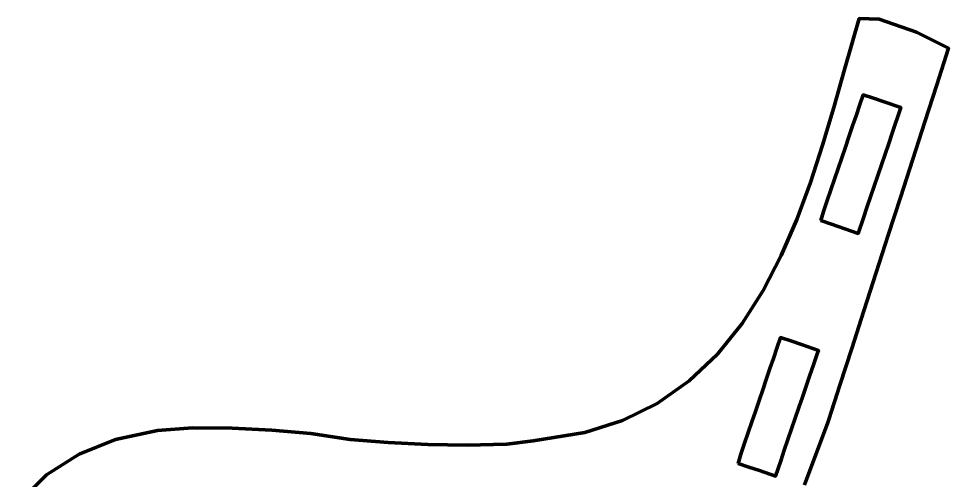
# Model space of a CAD drawing. Header units: millimetres. Extents: x -909 to -680, y 276 to 431.
# Drawn here: x -824.6 to -758.1, y 350.8 to 383.8 of the extents above; entities that cross this region are included whole.
import ezdxf

# ---------------------------------------------------------------- set-up
doc = ezdxf.new("R2010")
doc.units = ezdxf.units.MM
doc.header["$MEASUREMENT"] = 0
doc.layers.add('Camada 1', color=7, linetype='Continuous')

msp = doc.modelspace()

# ---------------------------------------------------------------- linework, layer by layer
at = {"layer": 'Camada 1', "lineweight": 100}
for points, knots in [([(-789.6454, 353.4091), (-789.6454, 353.4091), (-787.7699, 353.643), (-787.7699, 353.643), (-787.7699, 353.643), (-787.7699, 353.643), (-784.0743, 354.2363), (-784.0743, 354.2363), (-784.0743, 354.2363), (-784.0743, 354.2363), (-781.3864, 355.092), (-781.3864, 355.092), (-781.3864, 355.092), (-781.3864, 355.092), (-778.9044, 356.3144), (-778.9044, 356.3144), (-778.9044, 356.3144), (-778.9044, 356.3144), (-776.6095, 357.9255), (-776.6095, 357.9255), (-776.6095, 357.9255), (-776.6095, 357.9255), (-774.5896, 359.848), (-774.5896, 359.848), (-774.5896, 359.848), (-774.5896, 359.848), (-772.8261, 362.0384), (-772.8261, 362.0384), (-772.8261, 362.0384), (-772.8261, 362.0384), (-771.3263, 364.3945), (-771.3263, 364.3945), (-771.3263, 364.3945), (-771.3263, 364.3945), (-770.0287, 366.9048), (-770.0287, 366.9048), (-770.0287, 366.9048), (-770.0287, 366.9048), (-768.9223, 369.4723), (-768.9223, 369.4723), (-768.9223, 369.4723), (-768.9223, 369.4723), (-767.9464, 372.1168), (-767.9464, 372.1168), (-767.9464, 372.1168), (-767.9464, 372.1168), (-767.0765, 374.7901), (-767.0765, 374.7901), (-767.0765, 374.7901), (-767.0765, 374.7901), (-766.2753, 377.4863), (-766.2753, 377.4863), (-766.2753, 377.4863), (-766.2753, 377.4863), (-765.5069, 380.1973), (-765.5069, 380.1973), (-765.5069, 380.1973), (-765.5069, 380.1973), (-764.46, 383.8493), (-764.46, 383.8493), (-764.46, 383.8493), (-764.46, 383.8493), (-763.0237, 383.8179), (-763.0237, 383.8179), (-763.0237, 383.8179), (-763.0237, 383.8179), (-760.35, 382.8774), (-760.35, 382.8774), (-760.35, 382.8774), (-760.35, 382.8774), (-758.0704, 381.725), (-758.0704, 381.725), (-758.0704, 381.725), (-758.0704, 381.725), (-758.9087, 379.1205), (-758.9087, 379.1205), (-758.9087, 379.1205), (-758.9087, 379.1205), (-759.7616, 376.4682), (-759.7616, 376.4682), (-759.7616, 376.4682), (-759.7616, 376.4682), (-760.6251, 373.7856), (-760.6251, 373.7856), (-760.6251, 373.7856), (-760.6251, 373.7856), (-761.507, 371.0435), (-761.507, 371.0435), (-761.507, 371.0435), (-761.507, 371.0435), (-762.3696, 368.363), (-762.3696, 368.363), (-762.3696, 368.363), (-762.3696, 368.363), (-763.2304, 365.6876), (-763.2304, 365.6876), (-763.2304, 365.6876), (-763.2304, 365.6876), (-762.3696, 368.363), (-762.3696, 368.363), (-762.3696, 368.363), (-762.3696, 368.363), (-761.507, 371.0435), (-761.507, 371.0435), (-761.507, 371.0435), (-761.507, 371.0435), (-760.6251, 373.7856), (-760.6251, 373.7856), (-760.6251, 373.7856), (-760.6251, 373.7856), (-759.7616, 376.4682), (-759.7616, 376.4682), (-759.7616, 376.4682), (-759.7616, 376.4682), (-758.9087, 379.1205), (-758.9087, 379.1205), (-758.9087, 379.1205), (-758.9087, 379.1205), (-758.0704, 381.725), (-758.0704, 381.725), (-758.0704, 381.725), (-758.0704, 381.725), (-760.35, 382.8774), (-760.35, 382.8774), (-760.35, 382.8774), (-760.35, 382.8774), (-763.0237, 383.8179), (-763.0237, 383.8179), (-763.0237, 383.8179), (-763.0237, 383.8179), (-764.46, 383.8493), (-764.46, 383.8493), (-764.46, 383.8493), (-764.46, 383.8493), (-765.5069, 380.1973), (-765.5069, 380.1973), (-765.5069, 380.1973), (-765.5069, 380.1973), (-766.2753, 377.4863), (-766.2753, 377.4863), (-766.2753, 377.4863), (-766.2753, 377.4863), (-767.0765, 374.7901), (-767.0765, 374.7901), (-767.0765, 374.7901), (-767.0765, 374.7901), (-767.9464, 372.1168), (-767.9464, 372.1168), (-767.9464, 372.1168), (-767.9464, 372.1168), (-768.9223, 369.4723), (-768.9223, 369.4723), (-768.9223, 369.4723), (-768.9223, 369.4723), (-770.0287, 366.9048), (-770.0287, 366.9048), (-770.0287, 366.9048), (-770.0287, 366.9048), (-771.3263, 364.3945), (-771.3263, 364.3945), (-771.3263, 364.3945), (-771.3263, 364.3945), (-772.8261, 362.0384), (-772.8261, 362.0384), (-772.8261, 362.0384), (-772.8261, 362.0384), (-774.5896, 359.848), (-774.5896, 359.848), (-774.5896, 359.848), (-774.5896, 359.848), (-776.6095, 357.9255), (-776.6095, 357.9255), (-776.6095, 357.9255), (-776.6095, 357.9255), (-778.9044, 356.3144), (-778.9044, 356.3144), (-778.9044, 356.3144), (-778.9044, 356.3144), (-781.3864, 355.092), (-781.3864, 355.092), (-781.3864, 355.092), (-781.3864, 355.092), (-784.0743, 354.2363), (-784.0743, 354.2363), (-784.0743, 354.2363), (-784.0743, 354.2363), (-787.7699, 353.643), (-787.7699, 353.643), (-787.7699, 353.643), (-787.7699, 353.643), (-789.6454, 353.4091), (-789.6454, 353.4091)], [0, 0, 0, 0, 0.0204082, 0.0204082, 0.0204082, 0.0204082, 0.0408163, 0.0408163, 0.0408163, 0.0408163, 0.0612245, 0.0612245, 0.0612245, 0.0612245, 0.0816327, 0.0816327, 0.0816327, 0.0816327, 0.1020408, 0.1020408, 0.1020408, 0.1020408, 0.122449, 0.122449, 0.122449, 0.122449, 0.1428571, 0.1428571, 0.1428571, 0.1428571, 0.1632653, 0.1632653, 0.1632653, 0.1632653, 0.1836735, 0.1836735, 0.1836735, 0.1836735, 0.2040816, 0.2040816, 0.2040816, 0.2040816, 0.2244898, 0.2244898, 0.2244898, 0.2244898, 0.244898, 0.244898, 0.244898, 0.244898, 0.2653061, 0.2653061, 0.2653061, 0.2653061, 0.2857143, 0.2857143, 0.2857143, 0.2857143, 0.3061224, 0.3061224, 0.3061224, 0.3061224, 0.3265306, 0.3265306, 0.3265306, 0.3265306, 0.3469388, 0.3469388, 0.3469388, 0.3469388, 0.3673469, 0.3673469, 0.3673469, 0.3673469, 0.3877551, 0.3877551, 0.3877551, 0.3877551, 0.4081633, 0.4081633, 0.4081633, 0.4081633, 0.4285714, 0.4285714, 0.4285714, 0.4285714, 0.4489796, 0.4489796, 0.4489796, 0.4489796, 0.4693878, 0.4693878, 0.4693878, 0.4693878, 0.4897959, 0.4897959, 0.4897959, 0.4897959, 0.5102041, 0.5102041, 0.5102041, 0.5102041, 0.5306122, 0.5306122, 0.5306122, 0.5306122, 0.5510204, 0.5510204, 0.5510204, 0.5510204, 0.5714286, 0.5714286, 0.5714286, 0.5714286, 0.5918367, 0.5918367, 0.5918367, 0.5918367, 0.6122449, 0.6122449, 0.6122449, 0.6122449, 0.6326531, 0.6326531, 0.6326531, 0.6326531, 0.6530612, 0.6530612, 0.6530612, 0.6530612, 0.6734694, 0.6734694, 0.6734694, 0.6734694, 0.6938776, 0.6938776, 0.6938776, 0.6938776, 0.7142857, 0.7142857, 0.7142857, 0.7142857, 0.7346939, 0.7346939, 0.7346939, 0.7346939, 0.755102, 0.755102, 0.755102, 0.755102, 0.7755102, 0.7755102, 0.7755102, 0.7755102, 0.7959184, 0.7959184, 0.7959184, 0.7959184, 0.8163265, 0.8163265, 0.8163265, 0.8163265, 0.8367347, 0.8367347, 0.8367347, 0.8367347, 0.8571429, 0.8571429, 0.8571429, 0.8571429, 0.877551, 0.877551, 0.877551, 0.877551, 0.8979592, 0.8979592, 0.8979592, 0.8979592, 0.9183673, 0.9183673, 0.9183673, 0.9183673, 0.9387755, 0.9387755, 0.9387755, 0.9387755, 0.9591837, 0.9591837, 0.9591837, 0.9591837, 1, 1, 1, 1]), ([(-764.6763, 376.9002), (-764.6763, 376.9002), (-764.3998, 377.7125), (-764.3998, 377.7125), (-764.3998, 377.7125), (-764.3998, 377.7125), (-764.1643, 378.4043), (-764.1643, 378.4043), (-764.1643, 378.4043), (-764.1643, 378.4043), (-764.3998, 377.7125), (-764.3998, 377.7125), (-764.3998, 377.7125), (-764.3998, 377.7125), (-764.6763, 376.9002), (-764.6763, 376.9002)], [0, 0, 0, 0, 0.2, 0.2, 0.2, 0.2, 0.4, 0.4, 0.4, 0.4, 0.6, 0.6, 0.6, 0.6, 1, 1, 1, 1]), ([(-764.1643, 378.4043), (-764.1643, 378.4043), (-763.4211, 378.1511), (-763.4211, 378.1511), (-763.4211, 378.1511), (-763.4211, 378.1511), (-764.1643, 378.4043), (-764.1643, 378.4043)], [0, 0, 0, 0, 0.3333333, 0.3333333, 0.3333333, 0.3333333, 1, 1, 1, 1]), ([(-763.4211, 378.1511), (-763.4211, 378.1511), (-762.6556, 377.8906), (-762.6556, 377.8906), (-762.6556, 377.8906), (-762.6556, 377.8906), (-763.4211, 378.1511), (-763.4211, 378.1511)], [0, 0, 0, 0, 0.3333333, 0.3333333, 0.3333333, 0.3333333, 1, 1, 1, 1]), ([(-762.6556, 377.8906), (-762.6556, 377.8906), (-761.464, 377.4847), (-761.464, 377.4847), (-761.464, 377.4847), (-761.464, 377.4847), (-762.6556, 377.8906), (-762.6556, 377.8906)], [0, 0, 0, 0, 0.3333333, 0.3333333, 0.3333333, 0.3333333, 1, 1, 1, 1]), ([(-764.5287, 368.4842), (-764.5287, 368.4842), (-764.1542, 369.5844), (-764.1542, 369.5844), (-764.1542, 369.5844), (-764.1542, 369.5844), (-763.8986, 370.3357), (-763.8986, 370.3357), (-763.8986, 370.3357), (-763.8986, 370.3357), (-763.6365, 371.1048), (-763.6365, 371.1048), (-763.6365, 371.1048), (-763.6365, 371.1048), (-763.379, 371.8609), (-763.379, 371.8609), (-763.379, 371.8609), (-763.379, 371.8609), (-763.1161, 372.6324), (-763.1161, 372.6324), (-763.1161, 372.6324), (-763.1161, 372.6324), (-762.8583, 373.3897), (-762.8583, 373.3897), (-762.8583, 373.3897), (-762.8583, 373.3897), (-762.602, 374.1436), (-762.602, 374.1436), (-762.602, 374.1436), (-762.602, 374.1436), (-762.336, 374.9244), (-762.336, 374.9244), (-762.336, 374.9244), (-762.336, 374.9244), (-762.0906, 375.645), (-762.0906, 375.645), (-762.0906, 375.645), (-762.0906, 375.645), (-761.464, 377.4847), (-761.464, 377.4847), (-761.464, 377.4847), (-761.464, 377.4847), (-762.0906, 375.645), (-762.0906, 375.645), (-762.0906, 375.645), (-762.0906, 375.645), (-762.336, 374.9244), (-762.336, 374.9244), (-762.336, 374.9244), (-762.336, 374.9244), (-762.602, 374.1436), (-762.602, 374.1436), (-762.602, 374.1436), (-762.602, 374.1436), (-762.8583, 373.3897), (-762.8583, 373.3897), (-762.8583, 373.3897), (-762.8583, 373.3897), (-763.1161, 372.6324), (-763.1161, 372.6324), (-763.1161, 372.6324), (-763.1161, 372.6324), (-763.379, 371.8609), (-763.379, 371.8609), (-763.379, 371.8609), (-763.379, 371.8609), (-763.6365, 371.1048), (-763.6365, 371.1048), (-763.6365, 371.1048), (-763.6365, 371.1048), (-763.8986, 370.3357), (-763.8986, 370.3357), (-763.8986, 370.3357), (-763.8986, 370.3357), (-764.1542, 369.5844), (-764.1542, 369.5844), (-764.1542, 369.5844), (-764.1542, 369.5844), (-764.5287, 368.4842), (-764.5287, 368.4842)], [0, 0, 0, 0, 0.047619, 0.047619, 0.047619, 0.047619, 0.0952381, 0.0952381, 0.0952381, 0.0952381, 0.1428571, 0.1428571, 0.1428571, 0.1428571, 0.1904762, 0.1904762, 0.1904762, 0.1904762, 0.2380952, 0.2380952, 0.2380952, 0.2380952, 0.2857143, 0.2857143, 0.2857143, 0.2857143, 0.3333333, 0.3333333, 0.3333333, 0.3333333, 0.3809524, 0.3809524, 0.3809524, 0.3809524, 0.4285714, 0.4285714, 0.4285714, 0.4285714, 0.4761905, 0.4761905, 0.4761905, 0.4761905, 0.5238095, 0.5238095, 0.5238095, 0.5238095, 0.5714286, 0.5714286, 0.5714286, 0.5714286, 0.6190476, 0.6190476, 0.6190476, 0.6190476, 0.6666667, 0.6666667, 0.6666667, 0.6666667, 0.7142857, 0.7142857, 0.7142857, 0.7142857, 0.7619048, 0.7619048, 0.7619048, 0.7619048, 0.8095238, 0.8095238, 0.8095238, 0.8095238, 0.8571429, 0.8571429, 0.8571429, 0.8571429, 0.9047619, 0.9047619, 0.9047619, 0.9047619, 1, 1, 1, 1]), ([(-764.9197, 376.1852), (-764.9197, 376.1852), (-764.6763, 376.9002), (-764.6763, 376.9002), (-764.6763, 376.9002), (-764.6763, 376.9002), (-764.9197, 376.1852), (-764.9197, 376.1852)], [0, 0, 0, 0, 0.3333333, 0.3333333, 0.3333333, 0.3333333, 1, 1, 1, 1]), ([(-765.1897, 375.3925), (-765.1897, 375.3925), (-764.9197, 376.1852), (-764.9197, 376.1852), (-764.9197, 376.1852), (-764.9197, 376.1852), (-765.1897, 375.3925), (-765.1897, 375.3925)], [0, 0, 0, 0, 0.3333333, 0.3333333, 0.3333333, 0.3333333, 1, 1, 1, 1]), ([(-765.4423, 374.6506), (-765.4423, 374.6506), (-765.1897, 375.3925), (-765.1897, 375.3925), (-765.1897, 375.3925), (-765.1897, 375.3925), (-765.4423, 374.6506), (-765.4423, 374.6506)], [0, 0, 0, 0, 0.3333333, 0.3333333, 0.3333333, 0.3333333, 1, 1, 1, 1]), ([(-765.7016, 373.889), (-765.7016, 373.889), (-765.4423, 374.6506), (-765.4423, 374.6506), (-765.4423, 374.6506), (-765.4423, 374.6506), (-765.7016, 373.889), (-765.7016, 373.889)], [0, 0, 0, 0, 0.3333333, 0.3333333, 0.3333333, 0.3333333, 1, 1, 1, 1]), ([(-765.9641, 373.1185), (-765.9641, 373.1185), (-765.7016, 373.889), (-765.7016, 373.889), (-765.7016, 373.889), (-765.7016, 373.889), (-765.9641, 373.1185), (-765.9641, 373.1185)], [0, 0, 0, 0, 0.3333333, 0.3333333, 0.3333333, 0.3333333, 1, 1, 1, 1]), ([(-766.2205, 372.3655), (-766.2205, 372.3655), (-765.9641, 373.1185), (-765.9641, 373.1185), (-765.9641, 373.1185), (-765.9641, 373.1185), (-766.2205, 372.3655), (-766.2205, 372.3655)], [0, 0, 0, 0, 0.3333333, 0.3333333, 0.3333333, 0.3333333, 1, 1, 1, 1]), ([(-766.4837, 371.5923), (-766.4837, 371.5923), (-766.2205, 372.3655), (-766.2205, 372.3655), (-766.2205, 372.3655), (-766.2205, 372.3655), (-766.4837, 371.5923), (-766.4837, 371.5923)], [0, 0, 0, 0, 0.3333333, 0.3333333, 0.3333333, 0.3333333, 1, 1, 1, 1]), ([(-766.7396, 370.8408), (-766.7396, 370.8408), (-766.4837, 371.5923), (-766.4837, 371.5923), (-766.4837, 371.5923), (-766.4837, 371.5923), (-766.7396, 370.8408), (-766.7396, 370.8408)], [0, 0, 0, 0, 0.3333333, 0.3333333, 0.3333333, 0.3333333, 1, 1, 1, 1]), ([(-767.0104, 370.0451), (-767.0104, 370.0451), (-766.7396, 370.8408), (-766.7396, 370.8408), (-766.7396, 370.8408), (-766.7396, 370.8408), (-767.0104, 370.0451), (-767.0104, 370.0451)], [0, 0, 0, 0, 0.3333333, 0.3333333, 0.3333333, 0.3333333, 1, 1, 1, 1]), ([(-767.2032, 369.3944), (-767.2032, 369.3944), (-767.0104, 370.0451), (-767.0104, 370.0451), (-767.0104, 370.0451), (-767.0104, 370.0451), (-767.2032, 369.3944), (-767.2032, 369.3944)], [0, 0, 0, 0, 0.3333333, 0.3333333, 0.3333333, 0.3333333, 1, 1, 1, 1]), ([(-767.2032, 369.3944), (-767.2032, 369.3944), (-766.4422, 369.1354), (-766.4422, 369.1354), (-766.4422, 369.1354), (-766.4422, 369.1354), (-767.2032, 369.3944), (-767.2032, 369.3944)], [0, 0, 0, 0, 0.3333333, 0.3333333, 0.3333333, 0.3333333, 1, 1, 1, 1]), ([(-766.4422, 369.1354), (-766.4422, 369.1354), (-764.5287, 368.4842), (-764.5287, 368.4842), (-764.5287, 368.4842), (-764.5287, 368.4842), (-766.4422, 369.1354), (-766.4422, 369.1354)], [0, 0, 0, 0, 0.3333333, 0.3333333, 0.3333333, 0.3333333, 1, 1, 1, 1]), ([(-764.1141, 362.9406), (-764.1141, 362.9406), (-763.2304, 365.6876), (-763.2304, 365.6876), (-763.2304, 365.6876), (-763.2304, 365.6876), (-764.1141, 362.9406), (-764.1141, 362.9406)], [0, 0, 0, 0, 0.3333333, 0.3333333, 0.3333333, 0.3333333, 1, 1, 1, 1]), ([(-764.9775, 360.257), (-764.9775, 360.257), (-764.1141, 362.9406), (-764.1141, 362.9406), (-764.1141, 362.9406), (-764.1141, 362.9406), (-764.9775, 360.257), (-764.9775, 360.257)], [0, 0, 0, 0, 0.3333333, 0.3333333, 0.3333333, 0.3333333, 1, 1, 1, 1]), ([(-770.3128, 360.3463), (-770.3128, 360.3463), (-770.0773, 361.0381), (-770.0773, 361.0381), (-770.0773, 361.0381), (-770.0773, 361.0381), (-770.3128, 360.3463), (-770.3128, 360.3463)], [0, 0, 0, 0, 0.3333333, 0.3333333, 0.3333333, 0.3333333, 1, 1, 1, 1]), ([(-769.0292, 355.2662), (-769.0292, 355.2662), (-768.7713, 356.0236), (-768.7713, 356.0236), (-768.7713, 356.0236), (-768.7713, 356.0236), (-768.5146, 356.7772), (-768.5146, 356.7772), (-768.5146, 356.7772), (-768.5146, 356.7772), (-768.2491, 357.5581), (-768.2491, 357.5581), (-768.2491, 357.5581), (-768.2491, 357.5581), (-768.0033, 358.2788), (-768.0033, 358.2788), (-768.0033, 358.2788), (-768.0033, 358.2788), (-767.7273, 359.0904), (-767.7273, 359.0904), (-767.7273, 359.0904), (-767.7273, 359.0904), (-767.46, 359.8747), (-767.46, 359.8747), (-767.46, 359.8747), (-767.46, 359.8747), (-767.358, 360.1124), (-767.358, 360.1124), (-767.358, 360.1124), (-767.358, 360.1124), (-768.5686, 360.5242), (-768.5686, 360.5242), (-768.5686, 360.5242), (-768.5686, 360.5242), (-769.3343, 360.7852), (-769.3343, 360.7852), (-769.3343, 360.7852), (-769.3343, 360.7852), (-770.0773, 361.0381), (-770.0773, 361.0381), (-770.0773, 361.0381), (-770.0773, 361.0381), (-769.3343, 360.7852), (-769.3343, 360.7852), (-769.3343, 360.7852), (-769.3343, 360.7852), (-768.5686, 360.5242), (-768.5686, 360.5242), (-768.5686, 360.5242), (-768.5686, 360.5242), (-767.358, 360.1124), (-767.358, 360.1124), (-767.358, 360.1124), (-767.358, 360.1124), (-767.46, 359.8747), (-767.46, 359.8747), (-767.46, 359.8747), (-767.46, 359.8747), (-767.7273, 359.0904), (-767.7273, 359.0904), (-767.7273, 359.0904), (-767.7273, 359.0904), (-768.0033, 358.2788), (-768.0033, 358.2788), (-768.0033, 358.2788), (-768.0033, 358.2788), (-768.2491, 357.5581), (-768.2491, 357.5581), (-768.2491, 357.5581), (-768.2491, 357.5581), (-768.5146, 356.7772), (-768.5146, 356.7772), (-768.5146, 356.7772), (-768.5146, 356.7772), (-768.7713, 356.0236), (-768.7713, 356.0236), (-768.7713, 356.0236), (-768.7713, 356.0236), (-769.0292, 355.2662), (-769.0292, 355.2662)], [0, 0, 0, 0, 0.047619, 0.047619, 0.047619, 0.047619, 0.0952381, 0.0952381, 0.0952381, 0.0952381, 0.1428571, 0.1428571, 0.1428571, 0.1428571, 0.1904762, 0.1904762, 0.1904762, 0.1904762, 0.2380952, 0.2380952, 0.2380952, 0.2380952, 0.2857143, 0.2857143, 0.2857143, 0.2857143, 0.3333333, 0.3333333, 0.3333333, 0.3333333, 0.3809524, 0.3809524, 0.3809524, 0.3809524, 0.4285714, 0.4285714, 0.4285714, 0.4285714, 0.4761905, 0.4761905, 0.4761905, 0.4761905, 0.5238095, 0.5238095, 0.5238095, 0.5238095, 0.5714286, 0.5714286, 0.5714286, 0.5714286, 0.6190476, 0.6190476, 0.6190476, 0.6190476, 0.6666667, 0.6666667, 0.6666667, 0.6666667, 0.7142857, 0.7142857, 0.7142857, 0.7142857, 0.7619048, 0.7619048, 0.7619048, 0.7619048, 0.8095238, 0.8095238, 0.8095238, 0.8095238, 0.8571429, 0.8571429, 0.8571429, 0.8571429, 0.9047619, 0.9047619, 0.9047619, 0.9047619, 1, 1, 1, 1]), ([(-770.5893, 359.5339), (-770.5893, 359.5339), (-770.3128, 360.3463), (-770.3128, 360.3463), (-770.3128, 360.3463), (-770.3128, 360.3463), (-770.5893, 359.5339), (-770.5893, 359.5339)], [0, 0, 0, 0, 0.3333333, 0.3333333, 0.3333333, 0.3333333, 1, 1, 1, 1]), ([(-765.8265, 357.6185), (-765.8265, 357.6185), (-764.9775, 360.257), (-764.9775, 360.257), (-764.9775, 360.257), (-764.9775, 360.257), (-765.8265, 357.6185), (-765.8265, 357.6185)], [0, 0, 0, 0, 0.3333333, 0.3333333, 0.3333333, 0.3333333, 1, 1, 1, 1]), ([(-770.8331, 358.8188), (-770.8331, 358.8188), (-770.5893, 359.5339), (-770.5893, 359.5339), (-770.5893, 359.5339), (-770.5893, 359.5339), (-770.8331, 358.8188), (-770.8331, 358.8188)], [0, 0, 0, 0, 0.3333333, 0.3333333, 0.3333333, 0.3333333, 1, 1, 1, 1]), ([(-771.1028, 358.0262), (-771.1028, 358.0262), (-770.8331, 358.8188), (-770.8331, 358.8188), (-770.8331, 358.8188), (-770.8331, 358.8188), (-771.1028, 358.0262), (-771.1028, 358.0262)], [0, 0, 0, 0, 0.3333333, 0.3333333, 0.3333333, 0.3333333, 1, 1, 1, 1]), ([(-771.3553, 357.2842), (-771.3553, 357.2842), (-771.1028, 358.0262), (-771.1028, 358.0262), (-771.1028, 358.0262), (-771.1028, 358.0262), (-771.3553, 357.2842), (-771.3553, 357.2842)], [0, 0, 0, 0, 0.3333333, 0.3333333, 0.3333333, 0.3333333, 1, 1, 1, 1]), ([(-773.1162, 352.0285), (-773.1162, 352.0285), (-772.9237, 352.6788), (-772.9237, 352.6788), (-772.9237, 352.6788), (-772.9237, 352.6788), (-772.6525, 353.4744), (-772.6525, 353.4744), (-772.6525, 353.4744), (-772.6525, 353.4744), (-772.3966, 354.2265), (-772.3966, 354.2265), (-772.3966, 354.2265), (-772.3966, 354.2265), (-772.1334, 354.9991), (-772.1334, 354.9991), (-772.1334, 354.9991), (-772.1334, 354.9991), (-771.8771, 355.7523), (-771.8771, 355.7523), (-771.8771, 355.7523), (-771.8771, 355.7523), (-771.6147, 356.5228), (-771.6147, 356.5228), (-771.6147, 356.5228), (-771.6147, 356.5228), (-771.3553, 357.2842), (-771.3553, 357.2842), (-771.3553, 357.2842), (-771.3553, 357.2842), (-771.6147, 356.5228), (-771.6147, 356.5228), (-771.6147, 356.5228), (-771.6147, 356.5228), (-771.8771, 355.7523), (-771.8771, 355.7523), (-771.8771, 355.7523), (-771.8771, 355.7523), (-772.1334, 354.9991), (-772.1334, 354.9991), (-772.1334, 354.9991), (-772.1334, 354.9991), (-772.3966, 354.2265), (-772.3966, 354.2265), (-772.3966, 354.2265), (-772.3966, 354.2265), (-772.6525, 353.4744), (-772.6525, 353.4744), (-772.6525, 353.4744), (-772.6525, 353.4744), (-772.9237, 352.6788), (-772.9237, 352.6788), (-772.9237, 352.6788), (-772.9237, 352.6788), (-773.1162, 352.0285), (-773.1162, 352.0285)], [0, 0, 0, 0, 0.0666667, 0.0666667, 0.0666667, 0.0666667, 0.1333333, 0.1333333, 0.1333333, 0.1333333, 0.2, 0.2, 0.2, 0.2, 0.2666667, 0.2666667, 0.2666667, 0.2666667, 0.3333333, 0.3333333, 0.3333333, 0.3333333, 0.4, 0.4, 0.4, 0.4, 0.4666667, 0.4666667, 0.4666667, 0.4666667, 0.5333333, 0.5333333, 0.5333333, 0.5333333, 0.6, 0.6, 0.6, 0.6, 0.6666667, 0.6666667, 0.6666667, 0.6666667, 0.7333333, 0.7333333, 0.7333333, 0.7333333, 0.8, 0.8, 0.8, 0.8, 0.8666667, 0.8666667, 0.8666667, 0.8666667, 1, 1, 1, 1]), ([(-766.6175, 355.1605), (-766.6175, 355.1605), (-765.8265, 357.6185), (-765.8265, 357.6185), (-765.8265, 357.6185), (-765.8265, 357.6185), (-766.6175, 355.1605), (-766.6175, 355.1605)], [0, 0, 0, 0, 0.3333333, 0.3333333, 0.3333333, 0.3333333, 1, 1, 1, 1]), ([(-770.067, 352.2183), (-770.067, 352.2183), (-769.8115, 352.9693), (-769.8115, 352.9693), (-769.8115, 352.9693), (-769.8115, 352.9693), (-769.5494, 353.7384), (-769.5494, 353.7384), (-769.5494, 353.7384), (-769.5494, 353.7384), (-769.2919, 354.4946), (-769.2919, 354.4946), (-769.2919, 354.4946), (-769.2919, 354.4946), (-769.0292, 355.2662), (-769.0292, 355.2662), (-769.0292, 355.2662), (-769.0292, 355.2662), (-769.2919, 354.4946), (-769.2919, 354.4946), (-769.2919, 354.4946), (-769.2919, 354.4946), (-769.5494, 353.7384), (-769.5494, 353.7384), (-769.5494, 353.7384), (-769.5494, 353.7384), (-769.8115, 352.9693), (-769.8115, 352.9693), (-769.8115, 352.9693), (-769.8115, 352.9693), (-770.067, 352.2183), (-770.067, 352.2183)], [0, 0, 0, 0, 0.1111111, 0.1111111, 0.1111111, 0.1111111, 0.2222222, 0.2222222, 0.2222222, 0.2222222, 0.3333333, 0.3333333, 0.3333333, 0.3333333, 0.4444444, 0.4444444, 0.4444444, 0.4444444, 0.5555556, 0.5555556, 0.5555556, 0.5555556, 0.6666667, 0.6666667, 0.6666667, 0.6666667, 0.7777778, 0.7777778, 0.7777778, 0.7777778, 1, 1, 1, 1]), ([(-814.6452, 354.3915), (-814.6452, 354.3915), (-812.1316, 354.5717), (-812.1316, 354.5717), (-812.1316, 354.5717), (-812.1316, 354.5717), (-814.6452, 354.3915), (-814.6452, 354.3915)], [0, 0, 0, 0, 0.3333333, 0.3333333, 0.3333333, 0.3333333, 1, 1, 1, 1]), ([(-812.1316, 354.5717), (-812.1316, 354.5717), (-809.2994, 354.5379), (-809.2994, 354.5379), (-809.2994, 354.5379), (-809.2994, 354.5379), (-812.1316, 354.5717), (-812.1316, 354.5717)], [0, 0, 0, 0, 0.3333333, 0.3333333, 0.3333333, 0.3333333, 1, 1, 1, 1]), ([(-809.2994, 354.5379), (-809.2994, 354.5379), (-806.4693, 354.4083), (-806.4693, 354.4083), (-806.4693, 354.4083), (-806.4693, 354.4083), (-809.2994, 354.5379), (-809.2994, 354.5379)], [0, 0, 0, 0, 0.3333333, 0.3333333, 0.3333333, 0.3333333, 1, 1, 1, 1]), ([(-768.3571, 350.5037), (-768.3571, 350.5037), (-766.6871, 354.944), (-766.6871, 354.944), (-766.6871, 354.944), (-766.6871, 354.944), (-768.3571, 350.5037), (-768.3571, 350.5037)], [0, 0, 0, 0, 0.3333333, 0.3333333, 0.3333333, 0.3333333, 1, 1, 1, 1]), ([(-766.6871, 354.944), (-766.6871, 354.944), (-766.6175, 355.1605), (-766.6175, 355.1605), (-766.6175, 355.1605), (-766.6175, 355.1605), (-766.6871, 354.944), (-766.6871, 354.944)], [0, 0, 0, 0, 0.3333333, 0.3333333, 0.3333333, 0.3333333, 1, 1, 1, 1]), ([(-817.659, 353.7317), (-817.659, 353.7317), (-814.6452, 354.3915), (-814.6452, 354.3915), (-814.6452, 354.3915), (-814.6452, 354.3915), (-817.659, 353.7317), (-817.659, 353.7317)], [0, 0, 0, 0, 0.3333333, 0.3333333, 0.3333333, 0.3333333, 1, 1, 1, 1]), ([(-806.4693, 354.4083), (-806.4693, 354.4083), (-803.6643, 354.1594), (-803.6643, 354.1594), (-803.6643, 354.1594), (-803.6643, 354.1594), (-806.4693, 354.4083), (-806.4693, 354.4083)], [0, 0, 0, 0, 0.3333333, 0.3333333, 0.3333333, 0.3333333, 1, 1, 1, 1]), ([(-803.6643, 354.1594), (-803.6643, 354.1594), (-800.867, 353.7339), (-800.867, 353.7339), (-800.867, 353.7339), (-800.867, 353.7339), (-803.6643, 354.1594), (-803.6643, 354.1594)], [0, 0, 0, 0, 0.3333333, 0.3333333, 0.3333333, 0.3333333, 1, 1, 1, 1]), ([(-820.2524, 352.6933), (-820.2524, 352.6933), (-817.659, 353.7317), (-817.659, 353.7317), (-817.659, 353.7317), (-817.659, 353.7317), (-820.2524, 352.6933), (-820.2524, 352.6933)], [0, 0, 0, 0, 0.3333333, 0.3333333, 0.3333333, 0.3333333, 1, 1, 1, 1]), ([(-800.867, 353.7339), (-800.867, 353.7339), (-798.1446, 353.5315), (-798.1446, 353.5315), (-798.1446, 353.5315), (-798.1446, 353.5315), (-800.867, 353.7339), (-800.867, 353.7339)], [0, 0, 0, 0, 0.3333333, 0.3333333, 0.3333333, 0.3333333, 1, 1, 1, 1]), ([(-798.1446, 353.5315), (-798.1446, 353.5315), (-795.3123, 353.387), (-795.3123, 353.387), (-795.3123, 353.387), (-795.3123, 353.387), (-798.1446, 353.5315), (-798.1446, 353.5315)], [0, 0, 0, 0, 0.3333333, 0.3333333, 0.3333333, 0.3333333, 1, 1, 1, 1]), ([(-795.3123, 353.387), (-795.3123, 353.387), (-792.4887, 353.3265), (-792.4887, 353.3265), (-792.4887, 353.3265), (-792.4887, 353.3265), (-795.3123, 353.387), (-795.3123, 353.387)], [0, 0, 0, 0, 0.3333333, 0.3333333, 0.3333333, 0.3333333, 1, 1, 1, 1]), ([(-792.4887, 353.3265), (-792.4887, 353.3265), (-789.6454, 353.4091), (-789.6454, 353.4091), (-789.6454, 353.4091), (-789.6454, 353.4091), (-792.4887, 353.3265), (-792.4887, 353.3265)], [0, 0, 0, 0, 0.3333333, 0.3333333, 0.3333333, 0.3333333, 1, 1, 1, 1]), ([(-822.5831, 351.2019), (-822.5831, 351.2019), (-820.2524, 352.6933), (-820.2524, 352.6933), (-820.2524, 352.6933), (-820.2524, 352.6933), (-822.5831, 351.2019), (-822.5831, 351.2019)], [0, 0, 0, 0, 0.3333333, 0.3333333, 0.3333333, 0.3333333, 1, 1, 1, 1]), ([(-773.1162, 352.0285), (-773.1162, 352.0285), (-772.3552, 351.7694), (-772.3552, 351.7694), (-772.3552, 351.7694), (-772.3552, 351.7694), (-771.5922, 351.5098), (-771.5922, 351.5098), (-771.5922, 351.5098), (-771.5922, 351.5098), (-770.4418, 351.1179), (-770.4418, 351.1179), (-770.4418, 351.1179), (-770.4418, 351.1179), (-771.5922, 351.5098), (-771.5922, 351.5098), (-771.5922, 351.5098), (-771.5922, 351.5098), (-772.3552, 351.7694), (-772.3552, 351.7694), (-772.3552, 351.7694), (-772.3552, 351.7694), (-773.1162, 352.0285), (-773.1162, 352.0285)], [0, 0, 0, 0, 0.1428571, 0.1428571, 0.1428571, 0.1428571, 0.2857143, 0.2857143, 0.2857143, 0.2857143, 0.4285714, 0.4285714, 0.4285714, 0.4285714, 0.5714286, 0.5714286, 0.5714286, 0.5714286, 0.7142857, 0.7142857, 0.7142857, 0.7142857, 1, 1, 1, 1]), ([(-770.4418, 351.1179), (-770.4418, 351.1179), (-770.067, 352.2183), (-770.067, 352.2183), (-770.067, 352.2183), (-770.067, 352.2183), (-770.4418, 351.1179), (-770.4418, 351.1179)], [0, 0, 0, 0, 0.3333333, 0.3333333, 0.3333333, 0.3333333, 1, 1, 1, 1]), ([(-824.5799, 349.1828), (-824.5799, 349.1828), (-822.5831, 351.2019), (-822.5831, 351.2019), (-822.5831, 351.2019), (-822.5831, 351.2019), (-824.5799, 349.1828), (-824.5799, 349.1828)], [0, 0, 0, 0, 0.3333333, 0.3333333, 0.3333333, 0.3333333, 1, 1, 1, 1])]:
    msp.add_open_spline(points, degree=3, knots=knots, dxfattribs=at)

doc.saveas('drawing.dxf')
